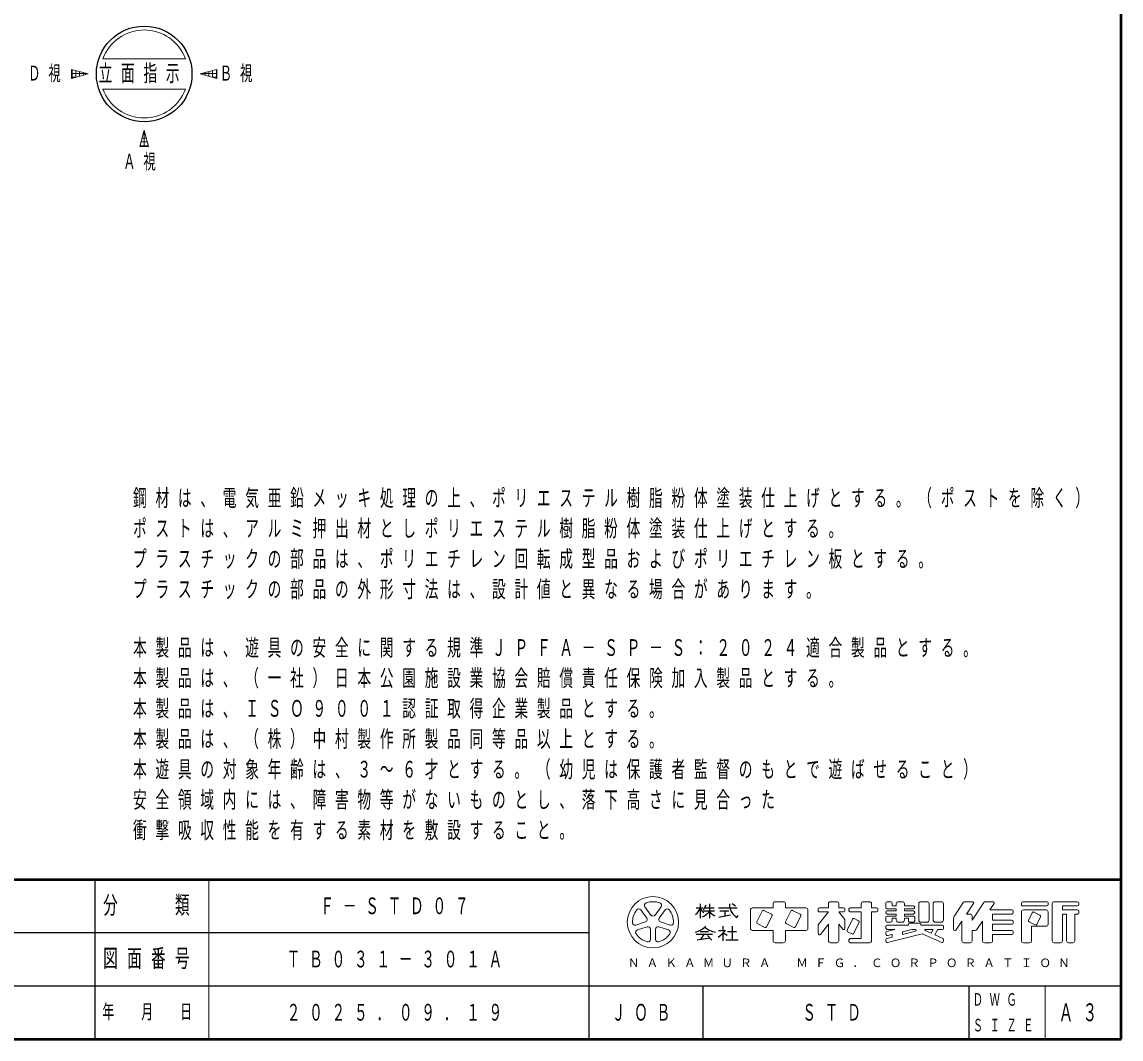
# Model space of a CAD drawing. Units: millimetres on the paper. Extents: x -385 to 0, y -594 to 267.
# Drawn here: x -144.6 to 0, y 0 to 133.8 of the extents above; entities that cross this region are included whole.
import ezdxf

# ---------------------------------------------------------------- set-up
doc = ezdxf.new("R2010")
doc.units = ezdxf.units.MM
doc.layers.add('LY_1', color=7, linetype='Continuous', lineweight=25)
doc.layers.add('LY_2', color=7, linetype='Continuous', lineweight=13)
doc.styles.add('ＭＳ ゴシック', font='')
doc.styles.get('ＭＳ ゴシック').set_extended_font_data('MS Gothic')

msp = doc.modelspace()

# ---------------------------------------------------------------- linework, layer by layer
at = {"layer": 'LY_1', "lineweight": 13}
for p, q in [((-133.932, 128.944), (-123.074, 128.944)), ((-138.049, 126.366), (-138.049, 127.523)), ((-135.889, 126.944), (-138.049, 127.523)), ((-138.049, 127.5), (-137.963, 127.5)), ((-138, 126.379), (-138, 127.51)), ((-137.5, 126.513), (-137.5, 127.376)), ((-137, 126.647), (-137, 127.242)), ((-121.118, 126.944), (-118.958, 127.523)), ((-120, 126.645), (-120, 127.244)), ((-119.5, 126.511), (-119.5, 127.378)), ((-119.044, 127.5), (-118.958, 127.5)), ((-119, 126.377), (-119, 127.512)), ((-118.958, 126.366), (-118.958, 127.523)), ((-138.049, 127), (-136.097, 127)), ((-138.049, 126.366), (-135.889, 126.944)), ((-138.049, 126.5), (-137.547, 126.5)), ((-136.5, 126.781), (-136.5, 127.108)), ((-136, 126.914), (-136, 126.974)), ((-118.958, 126.366), (-121.118, 126.944)), ((-121, 126.913), (-121, 126.976)), ((-120.91, 127), (-118.958, 127)), ((-120.5, 126.779), (-120.5, 127.11)), ((-119.459, 126.5), (-118.958, 126.5)), ((-133.932, 124.944), (-123.074, 124.944)), ((-129.082, 117.399), (-128.503, 119.559)), ((-128.653, 119), (-128.353, 119)), ((-128.519, 119.5), (-128.487, 119.5)), ((-128.503, 119.559), (-127.924, 117.399)), ((-128.5, 117.399), (-128.5, 119.547)), ((-129.082, 117.399), (-127.924, 117.399)), ((-129.055, 117.5), (-127.952, 117.5)), ((-129, 117.399), (-129, 117.704)), ((-128.921, 118), (-128.086, 118)), ((-128.787, 118.5), (-128.22, 118.5)), ((-128, 117.399), (-128, 117.681))]:
    msp.add_line(p, q, dxfattribs=at)
at = {"layer": 'LY_1'}
msp.add_circle((-128.503, 126.944), 6.286, dxfattribs=at)
at = {"layer": 'LY_1', "lineweight": 13}
for start, end in [(20.22325, 159.77675), (200.22325, 339.77675)]:
    msp.add_arc((-128.503, 126.944), 5.786, start, end, dxfattribs=at)
at = {"layer": 'LY_2', "lineweight": 50}
for p, q in [((0, 0), (0, 267)), ((-385, 21), (0, 21)), ((-385, 0), (0, 0))]:
    msp.add_line(p, q, dxfattribs=at)
at = {"layer": 'LY_2', "lineweight": 25}
for p, q in [((-135, 21), (-135, 0)), ((-70, 21), (-70, 0)), ((-55.361, 17.793), (-55.361, 15.903)), ((-54.146, 17.793), (-54.146, 15.903)), ((-50.719, 17.467), (-51.16, 17.761)), ((-55.901, 17.253), (-54.956, 17.253)), ((-54.915, 16.848), (-53.471, 16.848)), ((-54.769, 17.253), (-53.525, 17.253)), ((-52.931, 17.253), (-50.501, 17.253)), ((-52.889, 16.02), (-51.353, 16.327)), ((-52.796, 16.848), (-51.581, 16.848)), ((-52.121, 16.848), (-52.121, 16.173)), ((-52.391, 14.823), (-52.391, 14.283)), ((-51.176, 14.823), (-51.176, 13.068)), ((-187.5, 14), (-70, 14)), ((-55.901, 13.784), (-53.741, 13.784)), ((-55.765, 13.067), (-54.113, 13.304)), ((-55.361, 14.148), (-54.281, 14.148)), ((-54.899, 13.784), (-55.289, 13.136)), ((-54.416, 13.607), (-53.81, 13.001)), ((-52.931, 14.283), (-52.051, 14.283)), ((-52.391, 13.91), (-52.391, 12.933)), ((-52.34, 13.96), (-51.796, 13.646)), ((-51.986, 13.068), (-50.366, 13.068)), ((-51.783, 14.148), (-50.568, 14.148)), ((-242.5, 7), (0, 7)), ((-55, 7), (-55, 0)), ((-20, 7), (-20, 0))]:
    msp.add_line(p, q, dxfattribs=at)
at = {"layer": 'LY_2'}
for p, q in [((-120, 21), (-120, 0)), ((-62.629, 17.393), (-61.844, 16.313)), ((-61.298, 16.313), (-60.513, 17.393)), ((-45.776, 17.793), (-45.776, 17.253)), ((-45.506, 18.063), (-44.426, 18.063)), ((-44.156, 17.793), (-44.156, 17.253)), ((-38.486, 17.793), (-38.486, 17.253)), ((-38.216, 18.063), (-37.406, 18.063)), ((-37.136, 17.793), (-37.136, 17.253)), ((-34.166, 17.793), (-34.166, 17.253)), ((-33.896, 18.063), (-33.086, 18.063)), ((-32.816, 17.793), (-32.816, 17.253)), ((-30.926, 17.901), (-30.926, 17.28)), ((-30.764, 18.063), (-30.278, 18.063)), ((-30.116, 17.901), (-30.116, 17.523)), ((-30.116, 17.523), (-29.576, 17.523)), ((-29.576, 17.793), (-29.576, 17.523)), ((-28.766, 18.063), (-29.306, 18.063)), ((-28.496, 17.793), (-28.496, 17.523)), ((-28.496, 17.523), (-27.308, 17.523)), ((-27.146, 17.361), (-27.146, 17.28)), ((-26.606, 17.793), (-26.606, 15.633)), ((-26.336, 18.063), (-25.526, 18.063)), ((-25.256, 17.793), (-25.256, 15.633)), ((-24.716, 17.793), (-24.716, 15.633)), ((-24.446, 18.063), (-23.636, 18.063)), ((-23.366, 17.793), (-23.366, 15.633)), ((-21.88, 16.242), (-20.746, 17.943)), ((-20.521, 18.063), (-19.529, 18.063)), ((-20.306, 16.443), (-19.394, 17.811)), ((-19.586, 15.633), (-18.046, 17.943)), ((-17.821, 18.063), (-16.829, 18.063)), ((-17.246, 16.983), (-16.694, 17.811)), ((-13.106, 17.901), (-13.106, 17.685)), ((-12.944, 18.063), (-9.758, 18.063)), ((-12.944, 17.523), (-9.758, 17.523)), ((-9.596, 17.901), (-9.596, 17.685)), ((-9.056, 17.793), (-9.056, 12.933)), ((-8.786, 18.063), (-5.708, 18.063)), ((-7.706, 17.523), (-7.706, 16.983)), ((-7.706, 17.523), (-5.708, 17.523)), ((-5.546, 17.901), (-5.546, 17.685)), ((-62.39, 15.917), (-63.175, 16.997)), ((-59.967, 16.997), (-60.752, 15.917)), ((-48.746, 16.983), (-48.746, 14.553)), ((-48.476, 17.253), (-45.776, 17.253)), ((-47.198, 16.838), (-47.918, 15.4)), ((-45.975, 16.408), (-46.981, 16.911)), ((-46.622, 14.752), (-45.902, 16.19)), ((-44.156, 17.253), (-41.456, 17.253)), ((-43.418, 16.838), (-44.138, 15.4)), ((-42.195, 16.408), (-43.201, 16.911)), ((-42.842, 14.752), (-42.122, 16.19)), ((-41.186, 16.983), (-41.186, 14.553)), ((-39.836, 17.091), (-39.836, 16.875)), ((-38.486, 16.713), (-39.836, 15.026)), ((-39.674, 17.253), (-38.486, 17.253)), ((-39.674, 16.713), (-38.486, 16.713)), ((-37.136, 17.253), (-36.488, 17.253)), ((-37.136, 16.713), (-36.326, 15.701)), ((-37.136, 16.713), (-36.488, 16.713)), ((-36.326, 17.091), (-36.326, 16.875)), ((-35.786, 17.091), (-35.786, 16.875)), ((-35.624, 17.253), (-34.166, 17.253)), ((-35.624, 16.713), (-34.166, 16.713)), ((-34.166, 16.713), (-34.166, 13.203)), ((-32.816, 17.253), (-32.168, 17.253)), ((-32.816, 16.713), (-32.816, 12.933)), ((-32.816, 16.713), (-32.168, 16.713)), ((-32.006, 17.091), (-32.006, 16.875)), ((-30.926, 16.686), (-30.926, 16.605)), ((-30.926, 16.011), (-30.926, 15.525)), ((-30.764, 17.118), (-29.576, 17.118)), ((-30.764, 16.848), (-29.576, 16.848)), ((-30.764, 16.443), (-29.576, 16.443)), ((-30.764, 16.173), (-29.576, 16.173)), ((-29.576, 17.118), (-29.576, 16.848)), ((-29.576, 16.443), (-29.576, 16.173)), ((-28.496, 17.118), (-27.308, 17.118)), ((-28.496, 17.118), (-28.496, 16.848)), ((-28.496, 16.848), (-27.308, 16.848)), ((-28.496, 16.443), (-27.308, 16.443)), ((-28.496, 16.443), (-28.496, 16.173)), ((-28.496, 16.173), (-27.308, 16.173)), ((-27.146, 16.686), (-27.146, 16.605)), ((-27.146, 16.011), (-27.146, 15.525)), ((-20.306, 16.443), (-19.856, 16.443)), ((-19.586, 16.173), (-19.586, 15.633)), ((-17.246, 16.983), (-14.348, 16.983)), ((-16.886, 16.443), (-14.348, 16.443)), ((-16.886, 16.443), (-16.886, 15.633)), ((-14.186, 16.821), (-14.186, 16.605)), ((-13.106, 16.713), (-13.106, 12.933)), ((-12.836, 16.983), (-9.866, 16.983)), ((-11.666, 16.622), (-12.17, 15.616)), ((-11.449, 16.695), (-10.659, 16.3)), ((-10.586, 16.082), (-11.09, 15.076)), ((-9.596, 16.713), (-9.596, 15.093)), ((-7.706, 16.983), (-5.708, 16.983)), ((-7.706, 16.443), (-7.166, 16.443)), ((-7.706, 16.443), (-7.706, 12.933)), ((-7.166, 16.443), (-7.166, 12.933)), ((-6.086, 16.443), (-5.708, 16.443)), ((-6.086, 16.443), (-6.086, 12.933)), ((-5.546, 16.821), (-5.546, 16.605)), ((-63.828, 14.985), (-62.559, 15.397)), ((-62.35, 14.755), (-63.62, 14.343)), ((-59.522, 14.343), (-60.792, 14.755)), ((-60.583, 15.397), (-59.313, 14.985)), ((-47.845, 15.183), (-46.839, 14.68)), ((-44.065, 15.183), (-43.059, 14.68)), ((-39.836, 15.026), (-39.836, 13.868)), ((-38.486, 15.093), (-39.547, 13.766)), ((-38.486, 15.093), (-38.486, 12.933)), ((-37.136, 15.093), (-36.614, 14.441)), ((-37.136, 15.093), (-37.136, 12.933)), ((-36.326, 15.701), (-36.326, 14.543)), ((-35.318, 15.758), (-36.038, 14.32)), ((-34.454, 15.326), (-35.174, 13.888)), ((-35.101, 15.831), (-34.527, 15.544)), ((-30.926, 14.796), (-30.926, 14.58)), ((-30.764, 15.363), (-30.278, 15.363)), ((-30.764, 14.958), (-27.956, 14.958)), ((-30.116, 15.903), (-29.576, 15.903)), ((-30.116, 15.903), (-30.116, 15.525)), ((-29.576, 15.903), (-29.576, 15.633)), ((-29.306, 15.363), (-28.766, 15.363)), ((-28.496, 15.903), (-28.496, 15.633)), ((-28.496, 15.903), (-27.956, 15.903)), ((-27.956, 15.903), (-27.956, 15.525)), ((-27.956, 15.066), (-27.956, 14.958)), ((-27.794, 15.363), (-27.308, 15.363)), ((-27.794, 15.228), (-26.498, 15.228)), ((-26.336, 15.363), (-25.526, 15.363)), ((-26.336, 15.066), (-26.336, 14.958)), ((-26.336, 14.958), (-23.528, 14.958)), ((-24.446, 15.363), (-23.636, 15.363)), ((-23.366, 14.796), (-23.366, 14.58)), ((-22.016, 15.793), (-22.016, 14.413)), ((-21.719, 14.323), (-20.936, 15.498)), ((-20.936, 15.498), (-20.936, 12.933)), ((-18.966, 14.404), (-18.236, 15.498)), ((-18.236, 15.498), (-18.236, 12.933)), ((-16.886, 15.633), (-14.348, 15.633)), ((-16.886, 15.093), (-16.886, 14.283)), ((-16.886, 15.093), (-14.348, 15.093)), ((-14.186, 15.471), (-14.186, 15.255)), ((-12.097, 15.399), (-11.307, 15.004)), ((-11.756, 14.823), (-11.756, 12.933)), ((-11.756, 14.823), (-9.866, 14.823)), ((-61.908, 13.099), (-61.908, 14.434)), ((-61.233, 14.434), (-61.233, 13.099)), ((-48.476, 14.283), (-45.776, 14.283)), ((-45.776, 14.283), (-45.776, 12.933)), ((-44.156, 14.283), (-41.456, 14.283)), ((-44.156, 14.283), (-44.156, 12.933)), ((-35.965, 14.103), (-35.391, 13.816)), ((-35.786, 13.041), (-35.786, 12.825)), ((-35.624, 13.203), (-34.166, 13.203)), ((-30.926, 13.995), (-30.926, 13.773)), ((-30.926, 13.077), (-30.926, 12.854)), ((-29.74, 14.418), (-30.803, 14.152)), ((-30.116, 13.406), (-30.803, 13.234)), ((-30.764, 14.418), (-29.74, 14.418)), ((-26.15, 13.841), (-30.725, 12.697)), ((-30.116, 13.768), (-30.725, 13.615)), ((-30.116, 13.768), (-30.116, 13.406)), ((-27.513, 14.418), (-28.766, 14.105)), ((-27.023, 14.179), (-28.766, 13.743)), ((-28.766, 14.105), (-28.766, 13.743)), ((-27.513, 14.418), (-27.053, 14.418)), ((-26.15, 13.841), (-23.594, 12.705)), ((-25.771, 14.263), (-24.968, 13.906)), ((-25.738, 14.418), (-24.712, 14.418)), ((-24.968, 13.906), (-24.712, 14.418)), ((-24.474, 13.687), (-24.108, 14.418)), ((-24.474, 13.687), (-23.462, 13.237)), ((-24.108, 14.418), (-23.528, 14.418)), ((-23.366, 13.089), (-23.366, 12.853)), ((-19.586, 14.283), (-19.19, 14.283)), ((-19.586, 14.283), (-19.586, 12.933)), ((-16.886, 14.283), (-14.348, 14.283)), ((-16.886, 13.743), (-16.886, 12.933)), ((-16.886, 13.743), (-14.348, 13.743)), ((-14.186, 14.121), (-14.186, 13.905)), ((-45.506, 12.663), (-44.426, 12.663)), ((-38.216, 12.663), (-37.406, 12.663)), ((-35.624, 12.663), (-33.086, 12.663)), ((-20.666, 12.663), (-19.856, 12.663)), ((-17.966, 12.663), (-17.156, 12.663)), ((-12.836, 12.663), (-12.026, 12.663)), ((-8.786, 12.663), (-7.976, 12.663)), ((-6.896, 12.663), (-6.356, 12.663)), ((-10, 7), (-10, 0))]:
    msp.add_line(p, q, dxfattribs=at)
msp.add_circle((-61.571, 15.363), 3.375, dxfattribs=at)
for centre, radius, start, end in [((-62.356, 17.592), 0.338, 109.39847, 215.99997), ((-61.571, 15.363), 2.7, 70.60155, 109.39847), ((-60.786, 17.592), 0.338, 324, 70.60155), ((-45.506, 17.793), 0.27, 89.99998, 179.99996), ((-44.426, 17.793), 0.27, 0, 89.99998), ((-38.216, 17.793), 0.27, 89.99998, 179.99996), ((-37.406, 17.793), 0.27, 0, 89.99998), ((-33.896, 17.793), 0.27, 89.99998, 179.99996), ((-33.086, 17.793), 0.27, 0, 89.99998), ((-30.764, 17.901), 0.162, 89.99998, 179.99996), ((-30.278, 17.901), 0.162, 0, 89.99998), ((-29.306, 17.793), 0.27, 89.99998, 179.99996), ((-28.766, 17.793), 0.27, 0, 89.99998), ((-27.308, 17.361), 0.162, 0, 89.99998), ((-26.336, 17.793), 0.27, 89.99998, 179.99996), ((-25.526, 17.793), 0.27, 0, 89.99998), ((-24.446, 17.793), 0.27, 89.99998, 179.99996), ((-23.636, 17.793), 0.27, 0, 89.99998), ((-20.521, 17.793), 0.27, 89.99998, 146.30984), ((-19.529, 17.901), 0.162, 326.31015, 89.99998), ((-17.821, 17.793), 0.27, 89.99998, 146.3098), ((-16.829, 17.901), 0.162, 326.31003, 89.99998), ((-12.944, 17.901), 0.162, 89.99998, 179.99996), ((-12.944, 17.685), 0.162, 179.99998, 270.00002), ((-9.758, 17.901), 0.162, 0, 89.99998), ((-9.758, 17.685), 0.162, 270.00002, 0), ((-8.786, 17.793), 0.27, 89.99998, 179.99996), ((-5.708, 17.901), 0.162, 0, 89.99998), ((-5.708, 17.685), 0.162, 270.00002, 0), ((-61.571, 15.363), 2.7, 142.60154, 181.39846), ((-63.448, 16.798), 0.338, 35.99999, 142.60154), ((-62.663, 15.718), 0.338, 287.99998, 35.99999), ((-61.571, 16.512), 0.338, 215.99998, 324), ((-60.479, 15.718), 0.338, 143.99996, 251.99999), ((-59.694, 16.798), 0.338, 37.39846, 143.99995), ((-61.571, 15.363), 2.7, 358.60155, 37.39847), ((-48.476, 16.983), 0.27, 89.99998, 179.99996), ((-47.054, 16.766), 0.162, 63.43492, 153.43499), ((-46.047, 16.263), 0.162, 333.4349, 63.43487), ((-43.274, 16.766), 0.162, 63.43492, 153.43499), ((-42.267, 16.263), 0.162, 333.4349, 63.43487), ((-41.456, 16.983), 0.27, 0, 89.99998), ((-39.674, 17.091), 0.162, 89.99998, 179.99996), ((-39.674, 16.875), 0.162, 179.99998, 270.00002), ((-36.488, 17.091), 0.162, 0, 89.99998), ((-36.488, 16.875), 0.162, 270.00002, 0), ((-35.624, 17.091), 0.162, 89.99998, 179.99996), ((-35.624, 16.875), 0.162, 179.99998, 270.00002), ((-32.168, 17.091), 0.162, 0, 89.99998), ((-32.168, 16.875), 0.162, 270.00002, 0), ((-30.764, 17.28), 0.162, 179.99998, 270.00002), ((-30.764, 16.686), 0.162, 89.99998, 179.99996), ((-30.764, 16.605), 0.162, 179.99998, 270.00002), ((-30.764, 16.011), 0.162, 89.99998, 179.99996), ((-27.308, 17.28), 0.162, 270.00002, 0), ((-27.308, 16.686), 0.162, 0, 89.99998), ((-27.308, 16.605), 0.162, 270.00002, 0), ((-27.308, 16.011), 0.162, 0, 89.99998), ((-21.206, 15.793), 0.81, 146.30999, 179.99996), ((-19.856, 16.173), 0.27, 0, 89.99998), ((-14.348, 16.821), 0.162, 0, 89.99998), ((-14.348, 16.605), 0.162, 270.00002, 0), ((-12.836, 16.713), 0.27, 89.99998, 179.99996), ((-11.522, 16.55), 0.162, 63.43447, 153.43474), ((-10.731, 16.155), 0.162, 333.43484, 63.43447), ((-9.866, 16.713), 0.27, 0, 89.99998), ((-5.708, 16.821), 0.162, 0, 89.99998), ((-5.708, 16.605), 0.162, 270.00002, 0), ((-63.933, 15.306), 0.338, 181.39848, 287.99997), ((-62.246, 14.434), 0.338, 359.99997, 107.99999), ((-60.896, 14.434), 0.338, 71.99997, 179.99999), ((-59.209, 15.306), 0.338, 252.00001, 358.60156), ((-48.476, 14.553), 0.27, 179.99998, 270.00002), ((-47.773, 15.328), 0.162, 153.43495, 243.43485), ((-46.766, 14.825), 0.162, 243.43498, 333.43496), ((-43.993, 15.328), 0.162, 153.43495, 243.43485), ((-42.986, 14.825), 0.162, 243.43498, 333.43496), ((-41.456, 14.553), 0.27, 270.00002, 0), ((-36.488, 14.543), 0.162, 218.65962, 0), ((-35.174, 15.686), 0.162, 63.43487, 153.43498), ((-34.599, 15.399), 0.162, 333.43492, 63.43493), ((-30.764, 15.525), 0.162, 179.99998, 270.00002), ((-30.764, 14.796), 0.162, 89.99998, 179.99996), ((-30.764, 14.58), 0.162, 179.99998, 270.00002), ((-30.278, 15.525), 0.162, 270.00002, 0), ((-29.306, 15.633), 0.27, 179.99998, 270.00002), ((-28.766, 15.633), 0.27, 270.00002, 0), ((-27.794, 15.525), 0.162, 179.99998, 270.00002), ((-27.794, 15.066), 0.162, 89.99998, 179.99996), ((-27.308, 15.525), 0.162, 270.00002, 0), ((-26.336, 15.633), 0.27, 179.99998, 270.00002), ((-26.498, 15.066), 0.162, 0, 89.99998), ((-25.526, 15.633), 0.27, 270.00002, 0), ((-24.446, 15.633), 0.27, 179.99998, 270.00002), ((-23.636, 15.633), 0.27, 270.00002, 0), ((-23.528, 14.796), 0.162, 0, 89.99998), ((-23.528, 14.58), 0.162, 270.00002, 0), ((-14.348, 15.471), 0.162, 0, 89.99998), ((-14.348, 15.255), 0.162, 270.00002, 0), ((-12.025, 15.544), 0.162, 153.43517, 243.43529), ((-11.234, 15.149), 0.162, 243.43534, 333.43491), ((-9.866, 15.093), 0.27, 270.00002, 0), ((-63.516, 14.022), 0.338, 107.99999, 214.60154), ((-61.571, 15.363), 2.7, 214.60156, 253.39848), ((-62.246, 13.099), 0.338, 253.39847, 359.99997), ((-60.896, 13.099), 0.338, 179.99999, 286.60154), ((-61.571, 15.363), 2.7, 286.60155, 325.39847), ((-59.626, 14.022), 0.338, 325.39847, 71.99996), ((-39.674, 13.868), 0.162, 179.99998, 321.34037), ((-35.893, 14.248), 0.162, 153.43487, 243.4348), ((-35.624, 13.041), 0.162, 89.99998, 179.99996), ((-35.318, 13.961), 0.162, 243.43487, 333.43498), ((-30.764, 13.995), 0.162, 104.03614, 179.99996), ((-30.764, 13.773), 0.162, 179.99998, 284.03612), ((-30.764, 13.077), 0.162, 104.03614, 179.99996), ((-27.053, 14.297), 0.121, 284.0365, 89.99998), ((-25.738, 14.337), 0.081, 89.99998, 246.03817), ((-23.528, 13.089), 0.162, 0, 66.03701), ((-21.854, 14.413), 0.162, 179.99998, 326.30997), ((-19.19, 14.553), 0.27, 270.00002, 326.31002), ((-14.348, 14.121), 0.162, 0, 89.99998), ((-14.348, 13.905), 0.162, 270.00002, 0), ((-45.506, 12.933), 0.27, 179.99998, 270.00002), ((-44.426, 12.933), 0.27, 270.00002, 0), ((-38.216, 12.933), 0.27, 179.99998, 270.00002), ((-37.406, 12.933), 0.27, 270.00002, 0), ((-35.624, 12.825), 0.162, 179.99998, 270.00002), ((-33.086, 12.933), 0.27, 270.00002, 0), ((-30.764, 12.854), 0.162, 179.99998, 284.03612), ((-23.528, 12.853), 0.162, 246.03699, 0), ((-20.666, 12.933), 0.27, 179.99998, 270.00002), ((-19.856, 12.933), 0.27, 270.00002, 0), ((-17.966, 12.933), 0.27, 179.99998, 270.00002), ((-17.156, 12.933), 0.27, 270.00002, 0), ((-12.836, 12.933), 0.27, 179.99998, 270.00002), ((-12.026, 12.933), 0.27, 270.00002, 0), ((-8.786, 12.933), 0.27, 179.99998, 270.00002), ((-7.976, 12.933), 0.27, 270.00002, 0), ((-6.896, 12.933), 0.27, 179.99998, 270.00002), ((-6.356, 12.933), 0.27, 270.00002, 0)]:
    msp.add_arc(centre, radius, start, end, dxfattribs=at)
at = {"layer": 'LY_2', "lineweight": 25}
for centre, radius, start, end in [((-56.002, 18.047), 1.467, 313.72108, 343.54317), ((-49.563, 17.694), 1.953, 177.09472, 240.51891), ((-57.466, 18.084), 2.285, 311.36185, 337.13638), ((-53.383, 18.427), 2.345, 212.50346, 230.00631), ((-56.374, 18.818), 3.034, 295.86917, 317.23867), ((-51.918, 18.818), 3.034, 222.76131, 240.10806), ((-51.54, 16.805), 1.299, 321.42112, 334.8249), ((-56.898, 17.257), 3.32, 285.11261, 313.40619), ((-52.77, 17.194), 3.192, 231.17281, 259.75506), ((-55.66, 17.226), 4.657, 304.87257, 320.80411)]:
    msp.add_arc(centre, radius, start, end, dxfattribs=at)

# ---------------------------------------------------------------- texts
at = {"layer": 'LY_1', "style": 'ＭＳ ゴシック'}
for s, insert, char_height, attachment_point in [('\\T1.64;\\W0.6;Ｄ視', (-141.109, 126.944), 1.979, 5), ('\\T1.64;\\W0.6;立面指示', (-134.503, 126.944), 2.199, 4), ('\\T1.64;\\W0.6;Ｂ視', (-115.898, 126.944), 1.979, 5), ('\\T1.64;\\W0.6;Ａ視', (-128.603, 115.339), 1.979, 5), ('\\T1.64;\\W0.6;鋼材は、電気亜鉛メッキ処理の上、ポリエステル樹脂粉体塗装仕上げとする。（ポストを除く）', (-129.97, 72.281), 2.199, 1), ('\\T1.64;\\W0.6;ポストは、アルミ押出材としポリエステル樹脂粉体塗装仕上げとする。', (-129.97, 68.281), 2.199, 1), ('\\T1.64;\\W0.6;プラスチックの部品は、ポリエチレン回転成型品およびポリエチレン板とする。', (-129.97, 64.281), 2.199, 1), ('\\T1.64;\\W0.6;プラスチックの部品の外形寸法は、設計値と異なる場合があります。', (-129.97, 60.281), 2.199, 1), ('\\T1.64;\\W0.6;本製品は、遊具の安全に関する規準ＪＰＦＡ－ＳＰ－Ｓ：２０２４適合製品とする。', (-129.97, 52.592), 2.199, 1), ('\\T1.64;\\W0.6;本製品は、（一社）日本公園施設業協会賠償責任保険加入製品とする。', (-129.97, 48.592), 2.199, 1), ('\\T1.64;\\W0.6;本製品は、ＩＳＯ９００１認証取得企業製品とする。', (-129.97, 44.592), 2.199, 1), ('\\T1.64;\\W0.6;本製品は、（株）中村製作所製品同等品以上とする。', (-129.97, 40.592), 2.199, 1), ('\\T1.64;\\W0.6;本遊具の対象年齢は、３～６才とする。（幼児は保護者監督のもとで遊ばせること）', (-129.97, 36.592), 2.199, 1), ('\\T1.64;\\W0.6;安全領域内には、障害物等がないものとし、落下高さに見合った', (-129.97, 32.592), 2.199, 1), ('\\T1.64;\\W0.6;衝撃吸収性能を有する素材を敷設すること。', (-129.97, 28.592), 2.199, 1), ('\\T1.64;\\W0.6;Ｆ－ＳＴＤ０７', (-95, 17.5), 2.199, 5), ('\\T1.64;\\W0.6;ＴＢ０３１－３０１Ａ', (-95, 10.5), 2.199, 5), ('\\T1.64;\\W0.6;２０２５．０９．１９', (-95, 3.5), 2.199, 5), ('\\T1.64;\\W0.6;ＳＴＤ', (-37.5, 3.5), 2.199, 5)]:
    msp.add_mtext(s, dxfattribs=dict(at, insert=insert, char_height=char_height, attachment_point=attachment_point))
at = {"layer": 'LY_2', "attachment_point": 4, "style": 'ＭＳ ゴシック'}
for s, insert, char_height in [('\\T1.64;\\W0.6;分\u3000\u3000類', (-133.9, 17.5), 2.346), ('\\T1.64;\\W0.6;図面番号', (-133.9, 10.5), 2.346), ('\\T1.64;ＮＡＫＡＭＵＲＡ\u3000ＭＦＧ．ＣＯＲＰＯＲＡＴＩＯＮ', (-64.855, 10), 1.1), ('\\T1.64;\\W0.6;ＤＷＧ', (-19.5, 5.188), 1.65), ('\\T1.64;\\W0.6;年\u3000月\u3000日', (-134, 3.5), 1.906), ('\\T1.64;\\W0.6;ＪＯＢ', (-67, 3.5), 2.199), ('\\T1.64;\\W0.6;Ａ３', (-8.2, 3.5), 2.346), ('\\T1.64;\\W0.6;ＳＩＺＥ', (-19.5, 1.812), 1.65)]:
    msp.add_mtext(s, dxfattribs=dict(at, insert=insert, char_height=char_height))

doc.saveas('drawing.dxf')
